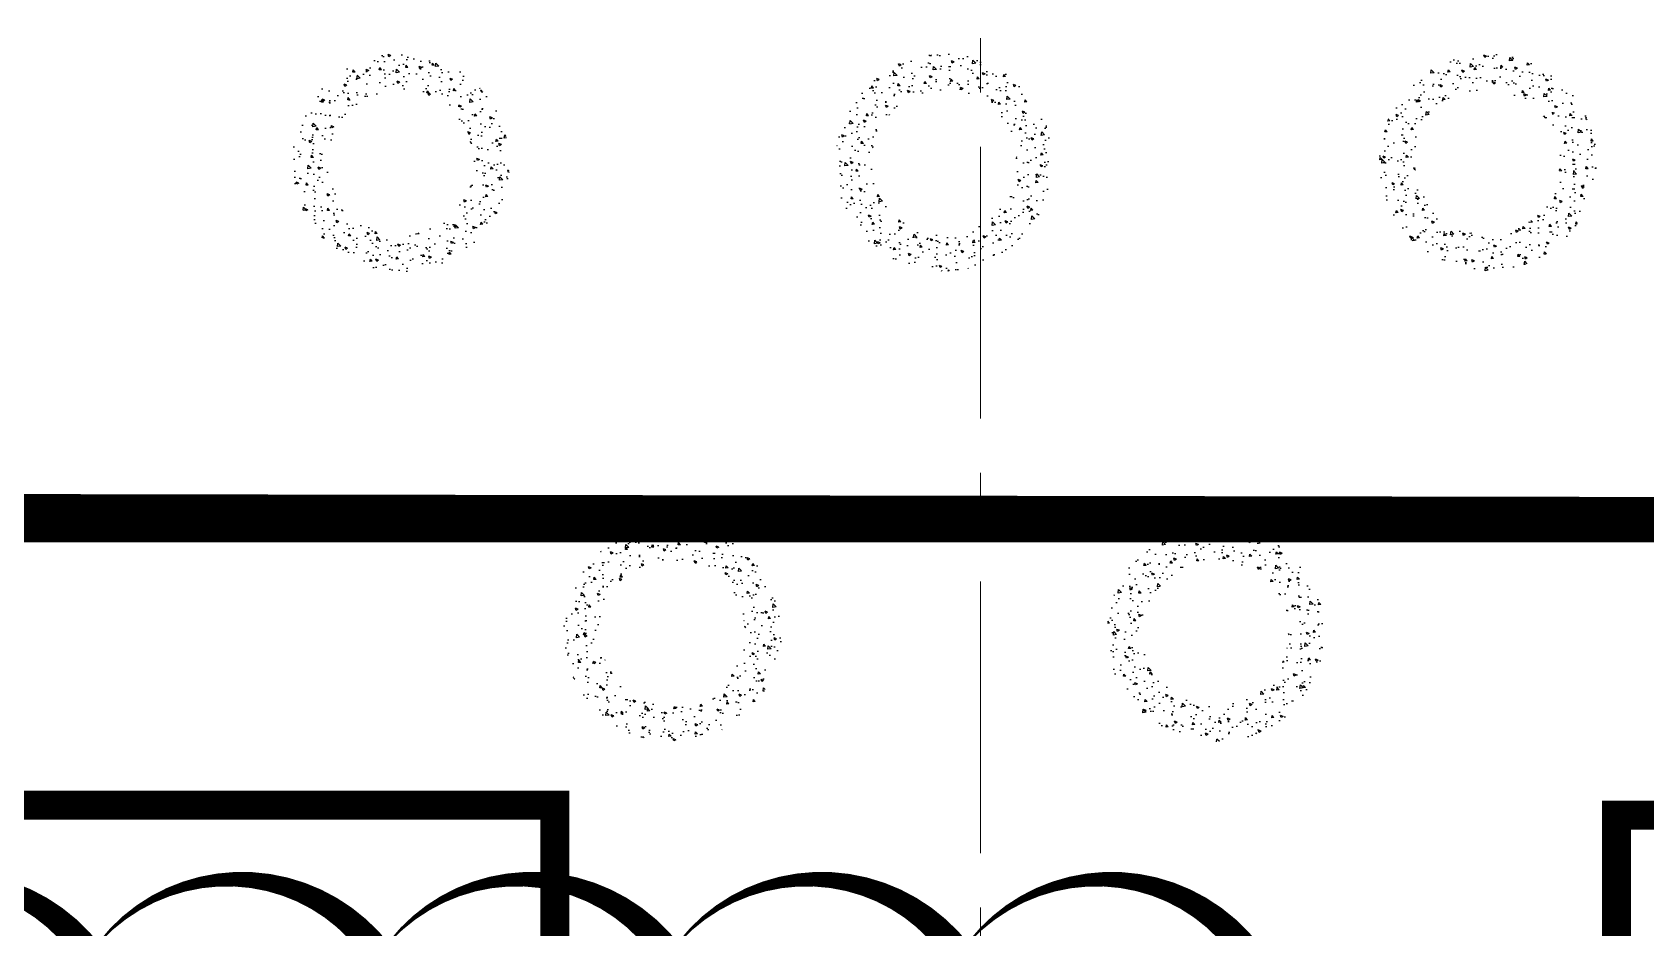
# Model space of a CAD drawing. Header units: millimetres. Extents: x -346728 to 1320345, y -537202 to -385966.
# Drawn here: x 383628 to 394762, y -451599 to -445417 of the extents above; entities that cross this region are included whole.
import ezdxf

# ---------------------------------------------------------------- set-up
doc = ezdxf.new("R2010")
doc.units = ezdxf.units.MM
doc.header["$LTSCALE"] = 100
doc.linetypes.add('HIDDEN', pattern=[9.525, 6.35, -3.175])
doc.linetypes.add('X1326_GLB$0$CENTER', pattern=[2, 1.25, -0.25, 0.25, -0.25])
for name, color, linetype in [('DM', 8, 'Continuous'), ('hach', 253, 'Continuous'), ('PL', 3, 'Continuous'), ('thep doc', 6, 'Continuous')]:
    doc.layers.add(name, color=color, linetype=linetype)
doc.layers.add('X1326_GLB$0$A-tim', color=8, linetype='X1326_GLB$0$CENTER', lineweight=9)

# ---------------------------------------------------------------- blocks, each defined once
blk = doc.blocks.new('LVL-KHUNGTEN')
blk.add_lwpolyline([(61072.9, 41092.8), (119123.5, 41092.8), (119123.5, 61.9), (61072.9, 61.9)], close=True)

msp = doc.modelspace()

# ---------------------------------------------------------------- hatches: boundary and pattern name
at = {"layer": 'hach'}
h = msp.add_hatch(dxfattribs=at)
h.set_pattern_fill('ANSI31', color=256, scale=70)
h.set_pattern_definition([(45, (342151.22, -508591.22), (-157.15448, 157.15448), [])])
h.paths.add_polyline_path([(362433.4, -410142.2), (348853.9, -428107.5), (376146.7, -501359), (382446.8, -503970.9), (458369.1, -469396.6), (462927.9, -462329.4), (462919.8, -415142.7), (457917.8, -410142.2)])
h.paths.add_polyline_path([(363030.6, -411342.2), (350208.3, -428305.7), (377088.8, -500450.6), (382424.3, -502662.6), (457551.5, -468450.4), (461727.8, -461976.1), (461719.7, -415639.4), (457420.9, -411342.2)], flags=16)
h = msp.add_hatch(dxfattribs=at)
h.set_pattern_fill('AR-CONC', color=256, scale=4)
h.set_pattern_definition([(50, (342151.2, -508591.2), (728.7387, -63.7563), [76.2, -838.2]), (355, (342151.2, -508591.2), (-140.9737, 764.2274), [60.96, -670.5623]), (100.45144, (342211.95, -508596.54), (587.765, 700.471), [64.76, -712.361]), (46.1842, (342151.2, -508388), (1084.316, -168.1693), [114.3, -1257.3]), (96.63556, (342241.6, -508402), (949.6165, 989.7045), [97.14, -1068.5424]), (351.18415, (342151.2, -508388), (949.6165, 989.7045), [91.44, -1005.839]), (21, (342252.8, -508438.8), (606.4576, -409.0608), [76.2, -838.2]), (326, (342252.8, -508438.8), (247.208, 736.752), [60.96, -670.56]), (71.45144, (342303.36, -508472.9), (853.6657, 327.691), [64.76, -712.3598]), (37.5, (342151.22, -508591.22), (12.3544, 338.22016), [0, -662.432, 0, -680.72, 0, -673.1]), (7.5, (342151.22, -508591.22), (267.27865, 400.7223), [0, -388.112, 0, -647.192, 0, -256.54]), (327.5, (341924.65, -508591.22), (542.3624, -22.91498), [0, -254, 0, -792.48, 0, -1051.56]), (317.5, (341823.05, -508591.2), (592.5167, 101.706), [0, -330.2, 0, -526.288, 0, -746.76])])
h.paths.add_polyline_path([(362433.4, -410142.2), (348853.9, -428107.5), (376146.7, -501359), (382446.8, -503970.9), (458369.1, -469396.6), (462927.9, -462329.4), (462919.8, -415142.7), (457917.8, -410142.2)])
h.paths.add_polyline_path([(363030.6, -411342.2), (350208.3, -428305.7), (377088.8, -500450.6), (382424.3, -502662.6), (457551.5, -468450.4), (461727.8, -461976.1), (461719.7, -415639.4), (457420.9, -411342.2)], flags=16)
at = {"layer": 'PL'}
h = msp.add_hatch(dxfattribs=at)
h.set_pattern_fill('AR-CONC', color=6)
h.set_pattern_definition([(130, (397422.7, -458778.05), (-182.1847, -15.9391), [19.05, -209.55]), (185, (397422.7, -458778.05), (35.2434, 191.0568), [15.24, -167.6406]), (79.5486, (397407.52, -458779.38), (-146.9412, 175.1178), [16.19, -178.0902]), (133.8158, (397422.7, -458727.25), (-271.079, -42.0423), [28.575, -314.325]), (83.3644, (397400.12, -458730.75), (-237.404, 247.426), [24.285, -267.1356]), (188.8158, (397422.7, -458727.25), (-237.404, 247.426), [22.86, -251.4597]), (159, (397397.3, -458739.95), (-151.6144, -102.2652), [19.05, -209.55]), (214, (397397.3, -458739.95), (-61.802, 184.188), [15.24, -167.64]), (108.5486, (397384.67, -458748.47), (-213.4164, 81.9228), [16.19, -178.09]), (142.5, (397422.706, -458778.05), (-3.0886, 84.55504), [0, -165.608, 0, -170.18, 0, -168.275]), (172.5, (397422.71, -458778.05), (-66.81966, 100.18057), [0, -97.028, 0, -161.798, 0, -64.135]), (212.5, (397479.35, -458778.05), (-135.5906, -5.72874), [0, -63.5, 0, -198.12, 0, -262.89]), (222.5, (397504.75, -458778.05), (-148.1292, 25.4265), [0, -82.55, 0, -131.572, 0, -186.69])])
edge = h.paths.add_edge_path()
edge.add_ellipse((386170.9, -446316.8), major_axis=(-530.3, 530.3), ratio=1, start_angle=45, end_angle=225)
edge.add_ellipse((386170.9, -446316.8), major_axis=(530.3, 530.3), ratio=1, start_angle=315, end_angle=495)
edge = h.paths.add_edge_path(flags=16)
edge.add_ellipse((386170.9, -446316.8), major_axis=(353.6, 353.6), ratio=1, start_angle=135, end_angle=315, ccw=False)
edge.add_ellipse((386170.9, -446316.8), major_axis=(-353.6, 353.6), ratio=1, start_angle=-135, end_angle=45, ccw=False)
h.paths.add_polyline_path([(386170.9, -445816.8), (386604, -446566.8), (385737.9, -446566.8)], flags=0)
h = msp.add_hatch(dxfattribs=at)
h.set_pattern_fill('AR-CONC', color=6)
h.set_pattern_definition([(130, (397422.7, -458778.05), (-182.1847, -15.9391), [19.05, -209.55]), (185, (397422.7, -458778.05), (35.2434, 191.0568), [15.24, -167.6406]), (79.5486, (397407.52, -458779.38), (-146.9412, 175.1178), [16.19, -178.0902]), (133.8158, (397422.7, -458727.25), (-271.079, -42.0423), [28.575, -314.325]), (83.3644, (397400.12, -458730.75), (-237.404, 247.426), [24.285, -267.1356]), (188.8158, (397422.7, -458727.25), (-237.404, 247.426), [22.86, -251.4597]), (159, (397397.3, -458739.95), (-151.6144, -102.2652), [19.05, -209.55]), (214, (397397.3, -458739.95), (-61.802, 184.188), [15.24, -167.64]), (108.5486, (397384.67, -458748.47), (-213.4164, 81.9228), [16.19, -178.09]), (142.5, (397422.706, -458778.05), (-3.0886, 84.55504), [0, -165.608, 0, -170.18, 0, -168.275]), (172.5, (397422.71, -458778.05), (-66.81966, 100.18057), [0, -97.028, 0, -161.798, 0, -64.135]), (212.5, (397479.35, -458778.05), (-135.5906, -5.72874), [0, -63.5, 0, -198.12, 0, -262.89]), (222.5, (397504.75, -458778.05), (-148.1292, 25.4265), [0, -82.55, 0, -131.572, 0, -186.69])])
edge = h.paths.add_edge_path()
edge.add_ellipse((386170.9, -446316.8), major_axis=(-530.3, 530.3), ratio=1, start_angle=45, end_angle=225)
edge.add_ellipse((386170.9, -446316.8), major_axis=(530.3, 530.3), ratio=1, start_angle=315, end_angle=495)
edge = h.paths.add_edge_path(flags=16)
edge.add_ellipse((386170.9, -446316.8), major_axis=(-353.6, 353.6), ratio=1, start_angle=45, end_angle=225, ccw=False)
edge.add_ellipse((386170.9, -446316.8), major_axis=(353.6, 353.6), ratio=1, start_angle=-45, end_angle=135, ccw=False)
h.paths.add_polyline_path([(386170.9, -445816.8), (386604, -446566.8), (385737.9, -446566.8)], flags=0)
h = msp.add_hatch(dxfattribs=at)
h.set_pattern_fill('AR-CONC', color=6)
h.set_pattern_definition([(130, (393672.7, -458778.05), (-182.1847, -15.9391), [19.05, -209.55]), (185, (393672.7, -458778.05), (35.2434, 191.0568), [15.24, -167.6406]), (79.5486, (393657.52, -458779.38), (-146.9412, 175.1178), [16.19, -178.0902]), (133.8158, (393672.7, -458727.25), (-271.079, -42.0423), [28.575, -314.325]), (83.3644, (393650.12, -458730.75), (-237.404, 247.426), [24.285, -267.1356]), (188.8158, (393672.7, -458727.25), (-237.404, 247.426), [22.86, -251.46]), (159, (393647.3, -458739.95), (-151.6144, -102.2652), [19.05, -209.55]), (214, (393647.3, -458739.95), (-61.802, 184.188), [15.24, -167.64]), (108.5486, (393634.67, -458748.47), (-213.4164, 81.9228), [16.19, -178.09]), (142.5, (393672.706, -458778.05), (-3.0886, 84.55504), [0, -165.608, 0, -170.18, 0, -168.275]), (172.5, (393672.71, -458778.05), (-66.81966, 100.1806), [0, -97.028, 0, -161.798, 0, -64.135]), (212.5, (393729.35, -458778.05), (-135.5906, -5.72874), [0, -63.5, 0, -198.12, 0, -262.89]), (222.5, (393754.75, -458778.05), (-148.1292, 25.4265), [0, -82.55, 0, -131.572, 0, -186.69])])
edge = h.paths.add_edge_path()
edge.add_ellipse((389920.9, -446316.8), major_axis=(-530.3, 530.3), ratio=1, start_angle=45, end_angle=225)
edge.add_ellipse((389920.9, -446316.8), major_axis=(530.3, 530.3), ratio=1, start_angle=315, end_angle=495)
edge = h.paths.add_edge_path(flags=16)
edge.add_ellipse((389920.9, -446316.8), major_axis=(353.6, 353.6), ratio=1, start_angle=135, end_angle=315, ccw=False)
edge.add_ellipse((389920.9, -446316.8), major_axis=(-353.6, 353.6), ratio=1, start_angle=-135, end_angle=45, ccw=False)
h.paths.add_polyline_path([(389920.9, -445816.8), (390354, -446566.8), (389487.9, -446566.8)], flags=0)
h = msp.add_hatch(dxfattribs=at)
h.set_pattern_fill('AR-CONC', color=6)
h.set_pattern_definition([(130, (393672.7, -458778.05), (-182.1847, -15.9391), [19.05, -209.55]), (185, (393672.7, -458778.05), (35.2434, 191.0568), [15.24, -167.6406]), (79.5486, (393657.52, -458779.38), (-146.9412, 175.1178), [16.19, -178.0902]), (133.8158, (393672.7, -458727.25), (-271.079, -42.0423), [28.575, -314.325]), (83.3644, (393650.12, -458730.75), (-237.404, 247.426), [24.285, -267.1356]), (188.8158, (393672.7, -458727.25), (-237.404, 247.426), [22.86, -251.46]), (159, (393647.3, -458739.95), (-151.6144, -102.2652), [19.05, -209.55]), (214, (393647.3, -458739.95), (-61.802, 184.188), [15.24, -167.64]), (108.5486, (393634.67, -458748.47), (-213.4164, 81.9228), [16.19, -178.09]), (142.5, (393672.706, -458778.05), (-3.0886, 84.55504), [0, -165.608, 0, -170.18, 0, -168.275]), (172.5, (393672.71, -458778.05), (-66.81966, 100.1806), [0, -97.028, 0, -161.798, 0, -64.135]), (212.5, (393729.35, -458778.05), (-135.5906, -5.72874), [0, -63.5, 0, -198.12, 0, -262.89]), (222.5, (393754.75, -458778.05), (-148.1292, 25.4265), [0, -82.55, 0, -131.572, 0, -186.69])])
edge = h.paths.add_edge_path()
edge.add_ellipse((389920.9, -446316.8), major_axis=(-530.3, 530.3), ratio=1, start_angle=45, end_angle=225)
edge.add_ellipse((389920.9, -446316.8), major_axis=(530.3, 530.3), ratio=1, start_angle=315, end_angle=495)
edge = h.paths.add_edge_path(flags=16)
edge.add_ellipse((389920.9, -446316.8), major_axis=(-353.6, 353.6), ratio=1, start_angle=45, end_angle=225, ccw=False)
edge.add_ellipse((389920.9, -446316.8), major_axis=(353.6, 353.6), ratio=1, start_angle=-45, end_angle=135, ccw=False)
h.paths.add_polyline_path([(389920.9, -445816.8), (390354, -446566.8), (389487.9, -446566.8)], flags=0)
h = msp.add_hatch(dxfattribs=at)
h.set_pattern_fill('AR-CONC', color=6)
h.set_pattern_definition([(130, (389922.7, -458778.05), (-182.1847, -15.9391), [19.05, -209.55]), (185, (389922.7, -458778.05), (35.2434, 191.0568), [15.24, -167.6406]), (79.5486, (389907.52, -458779.38), (-146.9412, 175.1178), [16.19, -178.0902]), (133.8158, (389922.7, -458727.25), (-271.079, -42.0423), [28.575, -314.325]), (83.3644, (389900.12, -458730.75), (-237.404, 247.426), [24.285, -267.1356]), (188.8158, (389922.7, -458727.25), (-237.404, 247.426), [22.86, -251.46]), (159, (389897.3, -458739.95), (-151.6144, -102.2652), [19.05, -209.55]), (214, (389897.3, -458739.95), (-61.802, 184.188), [15.24, -167.64]), (108.5486, (389884.67, -458748.47), (-213.4164, 81.9228), [16.19, -178.09]), (142.5, (389922.706, -458778.05), (-3.0886, 84.55504), [0, -165.608, 0, -170.18, 0, -168.275]), (172.5, (389922.71, -458778.05), (-66.81966, 100.1806), [0, -97.028, 0, -161.798, 0, -64.135]), (212.5, (389979.35, -458778.05), (-135.5906, -5.72874), [0, -63.5, 0, -198.12, 0, -262.89]), (222.5, (390004.75, -458778.05), (-148.1292, 25.4265), [0, -82.55, 0, -131.572, 0, -186.69])])
edge = h.paths.add_edge_path()
edge.add_ellipse((393670.9, -446316.8), major_axis=(530.3, 530.3), ratio=1, start_angle=135, end_angle=315)
edge.add_ellipse((393670.9, -446316.8), major_axis=(530.3, 530.3), ratio=1, start_angle=315, end_angle=495)
edge = h.paths.add_edge_path(flags=16)
edge.add_ellipse((393670.9, -446316.8), major_axis=(353.6, 353.6), ratio=1, start_angle=135, end_angle=315, ccw=False)
edge.add_ellipse((393670.9, -446316.8), major_axis=(-353.6, 353.6), ratio=1, start_angle=-135, end_angle=45, ccw=False)
h.paths.add_polyline_path([(393670.9, -445816.8), (394104, -446566.8), (393237.9, -446566.8)], flags=0)
h = msp.add_hatch(dxfattribs=at)
h.set_pattern_fill('AR-CONC', color=6)
h.set_pattern_definition([(130, (389922.7, -458778.05), (-182.1847, -15.9391), [19.05, -209.55]), (185, (389922.7, -458778.05), (35.2434, 191.0568), [15.24, -167.6406]), (79.5486, (389907.52, -458779.38), (-146.9412, 175.1178), [16.19, -178.0902]), (133.8158, (389922.7, -458727.25), (-271.079, -42.0423), [28.575, -314.325]), (83.3644, (389900.12, -458730.75), (-237.404, 247.426), [24.285, -267.1356]), (188.8158, (389922.7, -458727.25), (-237.404, 247.426), [22.86, -251.46]), (159, (389897.3, -458739.95), (-151.6144, -102.2652), [19.05, -209.55]), (214, (389897.3, -458739.95), (-61.802, 184.188), [15.24, -167.64]), (108.5486, (389884.67, -458748.47), (-213.4164, 81.9228), [16.19, -178.09]), (142.5, (389922.706, -458778.05), (-3.0886, 84.55504), [0, -165.608, 0, -170.18, 0, -168.275]), (172.5, (389922.71, -458778.05), (-66.81966, 100.1806), [0, -97.028, 0, -161.798, 0, -64.135]), (212.5, (389979.35, -458778.05), (-135.5906, -5.72874), [0, -63.5, 0, -198.12, 0, -262.89]), (222.5, (390004.75, -458778.05), (-148.1292, 25.4265), [0, -82.55, 0, -131.572, 0, -186.69])])
edge = h.paths.add_edge_path()
edge.add_ellipse((393670.9, -446316.8), major_axis=(530.3, 530.3), ratio=1, start_angle=135, end_angle=315)
edge.add_ellipse((393670.9, -446316.8), major_axis=(530.3, 530.3), ratio=1, start_angle=315, end_angle=495)
edge = h.paths.add_edge_path(flags=16)
edge.add_ellipse((393670.9, -446316.8), major_axis=(-353.6, 353.6), ratio=1, start_angle=45, end_angle=225, ccw=False)
edge.add_ellipse((393670.9, -446316.8), major_axis=(353.6, 353.6), ratio=1, start_angle=-45, end_angle=135, ccw=False)
h.paths.add_polyline_path([(393670.9, -445816.8), (394104, -446566.8), (393237.9, -446566.8)], flags=0)
h = msp.add_hatch(dxfattribs=at)
h.set_pattern_fill('AR-CONC', color=6)
h.set_pattern_definition([(130, (395547.7, -462025.64), (-182.1847, -15.9391), [19.05, -209.55]), (185, (395547.7, -462025.64), (35.2434, 191.0568), [15.24, -167.6406]), (79.5486, (395532.52, -462026.97), (-146.9412, 175.1178), [16.19, -178.0902]), (133.8158, (395547.7, -461974.84), (-271.079, -42.0423), [28.575, -314.325]), (83.3644, (395525.12, -461978.35), (-237.404, 247.426), [24.285, -267.1356]), (188.8158, (395547.7, -461974.84), (-237.404, 247.426), [22.86, -251.4597]), (159, (395522.3, -461987.54), (-151.6144, -102.2652), [19.05, -209.55]), (214, (395522.3, -461987.54), (-61.802, 184.188), [15.24, -167.64]), (108.5486, (395509.67, -461996.07), (-213.4164, 81.9228), [16.19, -178.09]), (142.5, (395547.706, -462025.645), (-3.0886, 84.55504), [0, -165.608, 0, -170.18, 0, -168.275]), (172.5, (395547.71, -462025.645), (-66.81966, 100.1806), [0, -97.028, 0, -161.798, 0, -64.135]), (212.5, (395604.35, -462025.645), (-135.5906, -5.72874), [0, -63.5, 0, -198.12, 0, -262.89]), (222.5, (395629.75, -462025.64), (-148.1292, 25.4265), [0, -82.55, 0, -131.572, 0, -186.69])])
edge = h.paths.add_edge_path()
edge.add_ellipse((388045.9, -449564.4), major_axis=(530.3, 530.3), ratio=1, start_angle=135, end_angle=315)
edge.add_ellipse((388045.9, -449564.4), major_axis=(530.3, 530.3), ratio=1, start_angle=315, end_angle=495)
edge = h.paths.add_edge_path(flags=16)
edge.add_ellipse((388045.9, -449564.4), major_axis=(-353.6, 353.6), ratio=1, start_angle=45, end_angle=225, ccw=False)
edge.add_ellipse((388045.9, -449564.4), major_axis=(-353.6, 353.6), ratio=1, start_angle=-135, end_angle=45, ccw=False)
h.paths.add_polyline_path([(388045.9, -449064.4), (388479, -449814.4), (387612.9, -449814.4)], flags=0)
h = msp.add_hatch(dxfattribs=at)
h.set_pattern_fill('AR-CONC', color=6)
h.set_pattern_definition([(130, (395547.7, -462025.64), (-182.1847, -15.9391), [19.05, -209.55]), (185, (395547.7, -462025.64), (35.2434, 191.0568), [15.24, -167.6406]), (79.5486, (395532.52, -462026.97), (-146.9412, 175.1178), [16.19, -178.0902]), (133.8158, (395547.7, -461974.84), (-271.079, -42.0423), [28.575, -314.325]), (83.3644, (395525.12, -461978.35), (-237.404, 247.426), [24.285, -267.1356]), (188.8158, (395547.7, -461974.84), (-237.404, 247.426), [22.86, -251.4597]), (159, (395522.3, -461987.54), (-151.6144, -102.2652), [19.05, -209.55]), (214, (395522.3, -461987.54), (-61.802, 184.188), [15.24, -167.64]), (108.5486, (395509.67, -461996.07), (-213.4164, 81.9228), [16.19, -178.09]), (142.5, (395547.706, -462025.645), (-3.0886, 84.55504), [0, -165.608, 0, -170.18, 0, -168.275]), (172.5, (395547.71, -462025.645), (-66.81966, 100.1806), [0, -97.028, 0, -161.798, 0, -64.135]), (212.5, (395604.35, -462025.645), (-135.5906, -5.72874), [0, -63.5, 0, -198.12, 0, -262.89]), (222.5, (395629.75, -462025.64), (-148.1292, 25.4265), [0, -82.55, 0, -131.572, 0, -186.69])])
edge = h.paths.add_edge_path()
edge.add_ellipse((388045.9, -449564.4), major_axis=(530.3, 530.3), ratio=1, start_angle=135, end_angle=315)
edge.add_ellipse((388045.9, -449564.4), major_axis=(530.3, 530.3), ratio=1, start_angle=315, end_angle=495)
edge = h.paths.add_edge_path(flags=16)
edge.add_ellipse((388045.9, -449564.4), major_axis=(-353.6, 353.6), ratio=1, start_angle=45, end_angle=225, ccw=False)
edge.add_ellipse((388045.9, -449564.4), major_axis=(353.6, 353.6), ratio=1, start_angle=-45, end_angle=135, ccw=False)
h.paths.add_polyline_path([(388045.9, -449064.4), (388479, -449814.4), (387612.9, -449814.4)], flags=0)
h = msp.add_hatch(dxfattribs=at)
h.set_pattern_fill('AR-CONC', color=6)
h.set_pattern_definition([(130, (391797.7, -462025.64), (-182.1847, -15.9391), [19.05, -209.55]), (185, (391797.7, -462025.64), (35.2434, 191.0568), [15.24, -167.6406]), (79.5486, (391782.52, -462026.97), (-146.9412, 175.1178), [16.19, -178.0902]), (133.8158, (391797.7, -461974.84), (-271.079, -42.0423), [28.575, -314.325]), (83.3644, (391775.12, -461978.35), (-237.404, 247.426), [24.285, -267.1356]), (188.8158, (391797.7, -461974.84), (-237.404, 247.426), [22.86, -251.46]), (159, (391772.3, -461987.54), (-151.6144, -102.2652), [19.05, -209.55]), (214, (391772.3, -461987.54), (-61.802, 184.188), [15.24, -167.64]), (108.5486, (391759.67, -461996.07), (-213.4164, 81.9228), [16.19, -178.09]), (142.5, (391797.706, -462025.645), (-3.0886, 84.55504), [0, -165.608, 0, -170.18, 0, -168.275]), (172.5, (391797.71, -462025.645), (-66.81966, 100.1806), [0, -97.028, 0, -161.798, 0, -64.135]), (212.5, (391854.35, -462025.645), (-135.5906, -5.72874), [0, -63.5, 0, -198.12, 0, -262.89]), (222.5, (391879.75, -462025.64), (-148.1292, 25.4265), [0, -82.55, 0, -131.572, 0, -186.69])])
edge = h.paths.add_edge_path()
edge.add_ellipse((391795.9, -449564.4), major_axis=(530.3, 530.3), ratio=1, start_angle=135, end_angle=315)
edge.add_ellipse((391795.9, -449564.4), major_axis=(530.3, 530.3), ratio=1, start_angle=315, end_angle=495)
edge = h.paths.add_edge_path(flags=16)
edge.add_ellipse((391795.9, -449564.4), major_axis=(-353.6, 353.6), ratio=1, start_angle=45, end_angle=225, ccw=False)
edge.add_ellipse((391795.9, -449564.4), major_axis=(-353.6, 353.6), ratio=1, start_angle=-135, end_angle=45, ccw=False)
h.paths.add_polyline_path([(391795.9, -449064.4), (392229, -449814.4), (391362.9, -449814.4)], flags=0)
h = msp.add_hatch(dxfattribs=at)
h.set_pattern_fill('AR-CONC', color=6)
h.set_pattern_definition([(130, (391797.7, -462025.64), (-182.1847, -15.9391), [19.05, -209.55]), (185, (391797.7, -462025.64), (35.2434, 191.0568), [15.24, -167.6406]), (79.5486, (391782.52, -462026.97), (-146.9412, 175.1178), [16.19, -178.0902]), (133.8158, (391797.7, -461974.84), (-271.079, -42.0423), [28.575, -314.325]), (83.3644, (391775.12, -461978.35), (-237.404, 247.426), [24.285, -267.1356]), (188.8158, (391797.7, -461974.84), (-237.404, 247.426), [22.86, -251.46]), (159, (391772.3, -461987.54), (-151.6144, -102.2652), [19.05, -209.55]), (214, (391772.3, -461987.54), (-61.802, 184.188), [15.24, -167.64]), (108.5486, (391759.67, -461996.07), (-213.4164, 81.9228), [16.19, -178.09]), (142.5, (391797.706, -462025.645), (-3.0886, 84.55504), [0, -165.608, 0, -170.18, 0, -168.275]), (172.5, (391797.71, -462025.645), (-66.81966, 100.1806), [0, -97.028, 0, -161.798, 0, -64.135]), (212.5, (391854.35, -462025.645), (-135.5906, -5.72874), [0, -63.5, 0, -198.12, 0, -262.89]), (222.5, (391879.75, -462025.64), (-148.1292, 25.4265), [0, -82.55, 0, -131.572, 0, -186.69])])
edge = h.paths.add_edge_path()
edge.add_ellipse((391795.9, -449564.4), major_axis=(530.3, 530.3), ratio=1, start_angle=135, end_angle=315)
edge.add_ellipse((391795.9, -449564.4), major_axis=(530.3, 530.3), ratio=1, start_angle=315, end_angle=495)
edge = h.paths.add_edge_path(flags=16)
edge.add_ellipse((391795.9, -449564.4), major_axis=(-353.6, 353.6), ratio=1, start_angle=45, end_angle=225, ccw=False)
edge.add_ellipse((391795.9, -449564.4), major_axis=(353.6, 353.6), ratio=1, start_angle=-45, end_angle=135, ccw=False)
h.paths.add_polyline_path([(391795.9, -449064.4), (392229, -449814.4), (391362.9, -449814.4)], flags=0)

# ---------------------------------------------------------------- linework, layer by layer
at = {"elevation": -1404.9}
msp.add_lwpolyline([(360023.5, -451784.5, 0, 200, -0.5205671), (362023.5, -451784.5, 0, 200, -0.5205671), (364023.5, -451784.5, 0, 200, -0.5205671), (366023.5, -451784.5, 0, 200, -0.5205671), (368023.5, -451784.5, 0, 200, -0.5205671), (370023.5, -451784.5, 0, 200, -0.5205671), (372023.5, -451784.5, 0, 200, -0.5205671), (374023.5, -451784.5, 0, 200, -0.5205671), (376023.5, -451784.5, 0, 200, -0.5205671), (378023.5, -451784.5, 0, 200, -0.5205671), (380023.5, -451784.5, 0, 200, -0.5205671), (382023.5, -451784.5, 0, 200, -0.5205671), (384023.5, -451784.5, 0, 200, -0.5205671), (386023.5, -451784.5, 0, 200, -0.5205671), (388023.5, -451784.5, 0, 200, -0.5205671), (390023.5, -451784.5, 0, 200, -0.5205671), (392023.5, -451784.5, 0, 200, -0.5205671)], format="xyseb", dxfattribs=at)
at = {"layer": 'DM', "color": 7, "linetype": 'HIDDEN', "const_width": 300, "elevation": -1404.9}
for points in [[(402699.2, -411339.8), (363030.2, -411339.8), (350208, -428303.3), (357811, -448709.2), (402699.2, -448789.1)], [(357840.8, -448789.1), (404143.7, -448789.1), (404143.7, -478739.5), (402705, -478738.6), (402696.6, -493428.3), (382424, -502660.2), (377088.5, -500448.2)]]:
    msp.add_lwpolyline(points, close=True, dxfattribs=at)
at = {"layer": 'thep doc', "const_width": 200, "elevation": -3876.7}
msp.add_lwpolyline([(402304.4, -468522), (402304.4, -450821.7), (394561.5, -450821.7), (394561.5, -466445.8), (387233.4, -466445.8), (387233.4, -450752.1), (379969.3, -450752.1), (379969.3, -466402.9), (372368.2, -466402.9), (372368.2, -450776.4), (364810.1, -450776.4), (364810.1, -459903.6)], dxfattribs=at)
at = {"layer": 'X1326_GLB$0$A-tim', "ltscale": 15}
for p, q in [((390171.3, -398208.6, -1404.9), (390171.3, -512162.7, -1404.9)), ((341092.1, -448791.5, -1404.9), (475778.7, -448791.5, -1404.9))]:
    msp.add_line(p, q, dxfattribs=at)

# ---------------------------------------------------------------- block references
at = {"extrusion": (0.00597, -2.28885e-18, 0.999982), "xscale": 3.385207865094198, "yscale": 3.385207865094198, "zscale": 3.385207865094198}
msp.add_blockref('LVL-KHUNGTEN', (112985.2, -525073.6, 1027.7), dxfattribs=at)

doc.saveas('drawing.dxf')
